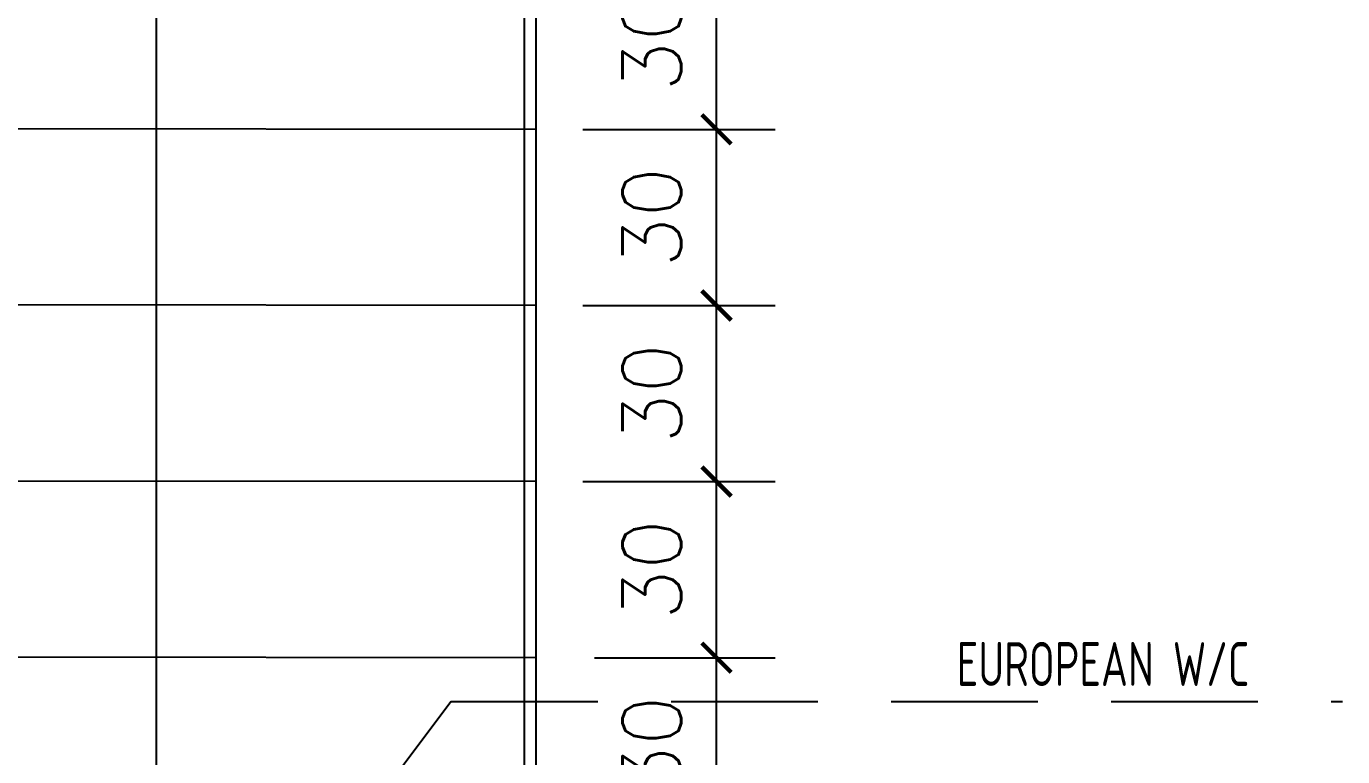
# Model space of a CAD drawing. Header units: centimetres. Extents: x -1797 to 2001, y -8788 to 1856.
# Drawn here: x -810 to -585.7, y -645.2 to -520.8 of the extents above; entities that cross this region are included whole.
import ezdxf

# ---------------------------------------------------------------- set-up
doc = ezdxf.new("R2010")
doc.units = ezdxf.units.CM
doc.header["$LTSCALE"] = 100
doc.header["$MEASUREMENT"] = 0
doc.header["$PDMODE"] = 35
doc.linetypes.add('HIDDEN', pattern=[0.375, 0.25, -0.125])
for name, color, linetype in [('DIM', 1, 'Continuous'), ('HIDDEN -03', 8, 'HIDDEN'), ('ID_Flooring_02', 127, 'Continuous'), ('Text-1', 3, 'Continuous'), ('WALL-01', 7, 'Continuous'), ('WALL-04', 1, 'Continuous')]:
    doc.layers.add(name, color=color, linetype=linetype)
doc.styles.add('HB25Small', font='ARCHSTYL.SHX', dxfattribs={"width": 0.8, "height": 2.5})
doc.styles.add('ISO', font='isocp2.shx', dxfattribs={"width": 0.8})
doc.styles.add('ROMANS', font='romans')
doc.dimstyles.new('AS-17-100', dxfattribs={"dimtxt": 10, "dimasz": 5, "dimexe": 10, "dimexo": 10, "dimgap": 6, "dimtad": 1, "dimtoh": 1, "dimdec": 0, "dimdsep": 46, "dimtxsty": 'ROMANS', "dimblk1": 'ARCHTICK', "dimblk2": 'ARCHTICK', "dimsah": 1, "dimcen": 25, "dimdle": 10, "dimclrd": 1, "dimclre": 1, "dimclrt": 2, "dimadec": 0, "dimazin": 0, "dimtfac": 1, "dimtdec": 0, "dimtofl": 0, "dimtmove": 2, "dimatfit": 3, "dimldrblk": 'ARCHTICK', "dimfxl": 1, "dimtolj": 1, "dimtzin": 0, "dimarcsym": 0})
doc.dimstyles.new('DIM DET', dxfattribs={"dimtxt": 0.05, "dimasz": 0.025, "dimexe": 0.025, "dimexo": 0.025, "dimgap": 0.025, "dimtad": 1, "dimzin": 0, "dimdsep": 46, "dimtxsty": 'ISO', "dimblk": 'ARCHTICK', "dimcen": 0.1, "dimdle": 0.025, "dimclrd": 15, "dimclre": 15, "dimclrt": 2, "dimadec": 0, "dimazin": 0, "dimtfac": 1, "dimtmove": 2, "dimatfit": 0, "dimldrblk": 'ARCHTICK', "dimfxl": 0.17, "dimtzin": 1, "dimarcsym": 0})

# ---------------------------------------------------------------- blocks, each defined once
blk = doc.blocks.new('_ARCHTICK')
at = {"color": 0, "linetype": 'ByBlock', "const_width": 0.15}
blk.add_lwpolyline([(-0.5, -0.5), (0.5, 0.5)], dxfattribs=at)
blk = doc.blocks.new('*D517')
at = {"layer": 'Defpoints', "color": 0, "transparency": 16777216}
for p in [(-723.15, -628.35), (-692.37, -628.35), (-725.15, -658.35)]:
    blk.add_point(p, dxfattribs=at)
at = {"layer": 'DIM', "color": 1, "lineweight": -2, "transparency": 16777216}
for p, q in [((-692.37, -668.35), (-692.37, -618.35)), ((-713.15, -628.35), (-682.37, -628.35)), ((-715.15, -658.35), (-682.37, -658.35))]:
    blk.add_line(p, q, dxfattribs=at)
at = {"layer": 'DIM', "color": 1, "lineweight": -2, "transparency": 16777216, "xscale": 5, "yscale": 5, "zscale": 5}
for p, rotation in [((-692.37, -628.35), 90), ((-692.37, -658.35), 270)]:
    blk.add_blockref('_ARCHTICK', p, dxfattribs=dict(at, rotation=rotation))
at = {"layer": 'DIM', "color": 2, "transparency": 16777216, "insert": (-703.37, -643.35), "char_height": 10, "attachment_point": 5, "rotation": 90, "style": 'ROMANS'}
blk.add_mtext('\\A1;30', dxfattribs=at)
blk = doc.blocks.new('*D518')
at = {"layer": 'Defpoints', "color": 0, "transparency": 16777216}
for p in [(-725.15, -598.35), (-692.37, -598.35), (-723.15, -628.35)]:
    blk.add_point(p, dxfattribs=at)
at = {"layer": 'DIM', "color": 1, "lineweight": -2, "transparency": 16777216}
for p, q in [((-692.37, -638.35), (-692.37, -588.35)), ((-715.15, -598.35), (-682.37, -598.35)), ((-713.15, -628.35), (-682.37, -628.35))]:
    blk.add_line(p, q, dxfattribs=at)
at = {"layer": 'DIM', "color": 1, "lineweight": -2, "transparency": 16777216, "xscale": 5, "yscale": 5, "zscale": 5}
for p, rotation in [((-692.37, -598.35), 90), ((-692.37, -628.35), 270)]:
    blk.add_blockref('_ARCHTICK', p, dxfattribs=dict(at, rotation=rotation))
at = {"layer": 'DIM', "color": 2, "transparency": 16777216, "insert": (-703.37, -613.35), "char_height": 10, "attachment_point": 5, "rotation": 90, "style": 'ROMANS'}
blk.add_mtext('\\A1;30', dxfattribs=at)
blk = doc.blocks.new('*D519')
at = {"layer": 'Defpoints', "color": 0, "transparency": 16777216}
for p in [(-725.15, -568.35), (-692.37, -568.35), (-725.15, -598.35)]:
    blk.add_point(p, dxfattribs=at)
at = {"layer": 'DIM', "color": 1, "lineweight": -2, "transparency": 16777216}
for p, q in [((-692.37, -608.35), (-692.37, -558.35)), ((-715.15, -568.35), (-682.37, -568.35)), ((-715.15, -598.35), (-682.37, -598.35))]:
    blk.add_line(p, q, dxfattribs=at)
at = {"layer": 'DIM', "color": 1, "lineweight": -2, "transparency": 16777216, "xscale": 5, "yscale": 5, "zscale": 5}
for p, rotation in [((-692.37, -568.35), 90), ((-692.37, -598.35), 270)]:
    blk.add_blockref('_ARCHTICK', p, dxfattribs=dict(at, rotation=rotation))
at = {"layer": 'DIM', "color": 2, "transparency": 16777216, "insert": (-703.37, -583.35), "char_height": 10, "attachment_point": 5, "rotation": 90, "style": 'ROMANS'}
blk.add_mtext('\\A1;30', dxfattribs=at)
blk = doc.blocks.new('*D520')
at = {"layer": 'Defpoints', "color": 0, "transparency": 16777216}
for p in [(-725.15, -538.35), (-692.37, -538.35), (-725.15, -568.35)]:
    blk.add_point(p, dxfattribs=at)
at = {"layer": 'DIM', "color": 1, "lineweight": -2, "transparency": 16777216}
for p, q in [((-692.37, -578.35), (-692.37, -528.35)), ((-715.15, -538.35), (-682.37, -538.35)), ((-715.15, -568.35), (-682.37, -568.35))]:
    blk.add_line(p, q, dxfattribs=at)
at = {"layer": 'DIM', "color": 1, "lineweight": -2, "transparency": 16777216, "xscale": 5, "yscale": 5, "zscale": 5}
for p, rotation in [((-692.37, -538.35), 90), ((-692.37, -568.35), 270)]:
    blk.add_blockref('_ARCHTICK', p, dxfattribs=dict(at, rotation=rotation))
at = {"layer": 'DIM', "color": 2, "transparency": 16777216, "insert": (-703.37, -553.35), "char_height": 10, "attachment_point": 5, "rotation": 90, "style": 'ROMANS'}
blk.add_mtext('\\A1;30', dxfattribs=at)
blk = doc.blocks.new('*D521')
at = {"layer": 'Defpoints', "color": 0, "transparency": 16777216}
for p in [(-725.15, -508.35), (-692.37, -508.35), (-725.15, -538.35)]:
    blk.add_point(p, dxfattribs=at)
at = {"layer": 'DIM', "color": 1, "lineweight": -2, "transparency": 16777216}
for p, q in [((-692.37, -548.35), (-692.37, -498.35)), ((-715.15, -508.35), (-682.37, -508.35)), ((-715.15, -538.35), (-682.37, -538.35))]:
    blk.add_line(p, q, dxfattribs=at)
at = {"layer": 'DIM', "color": 1, "lineweight": -2, "transparency": 16777216, "xscale": 5, "yscale": 5, "zscale": 5}
for p, rotation in [((-692.37, -508.35), 90), ((-692.37, -538.35), 270)]:
    blk.add_blockref('_ARCHTICK', p, dxfattribs=dict(at, rotation=rotation))
at = {"layer": 'DIM', "color": 2, "transparency": 16777216, "insert": (-703.37, -523.35), "char_height": 10, "attachment_point": 5, "rotation": 90, "style": 'ROMANS'}
blk.add_mtext('\\A1;30', dxfattribs=at)

msp = doc.modelspace()

# ---------------------------------------------------------------- linework, layer by layer
at = {"layer": 'HIDDEN -03'}
msp.add_line((-737.62, -635.78), (-773.67, -683.87), dxfattribs=at)
at = {"layer": 'ID_Flooring_02'}
for p, q in [((-787.86, -438.35, 0), (-787.86, -748.35, 0)), ((-723.15, -538.35), (-829.03, -538.24)), ((-723.15, -568.35), (-829.03, -568.24)), ((-723.15, -598.35), (-829.03, -598.24)), ((-723.15, -628.35), (-829.03, -628.24))]:
    msp.add_line(p, q, dxfattribs=at)
at = {"layer": 'WALL-01'}
msp.add_line((-723.15, -388.35), (-723.15, -748.35), dxfattribs=at)
at = {"layer": 'WALL-04'}
msp.add_line((-725.15, -438.35), (-725.15, -748.35), dxfattribs=at)

# ---------------------------------------------------------------- texts
at = {"layer": 'Text-1', "color": 3, "style": 'HB25Small', "width": 0.8}
msp.add_text('EUROPEAN W/C', height=7.5, dxfattribs=at).set_placement((-651.43, -633.17))

# ---------------------------------------------------------------- dimensions: what is measured, and where the dimension line sits
at = {"layer": 'DIM'}
for base, p1, p2, picture, middle in [((-692.37, -508.35), (-725.15, -538.35), (-725.15, -508.35), '*D521', (-703.37, -523.35)), ((-692.37, -538.35), (-725.15, -568.35), (-725.15, -538.35), '*D520', (-703.37, -553.35)), ((-692.37, -568.35), (-725.15, -598.35), (-725.15, -568.35), '*D519', (-703.37, -583.35)), ((-692.37, -598.35), (-723.15, -628.35), (-725.15, -598.35), '*D518', (-703.37, -613.35)), ((-692.37, -628.35), (-725.15, -658.35), (-723.15, -628.35), '*D517', (-703.37, -643.35))]:
    dim = msp.add_linear_dim(base=base, p1=p1, p2=p2, angle=90, dimstyle='AS-17-100', dxfattribs=at)
    dim.commit()
    dim.dimension.update_dxf_attribs({"geometry": picture, "text_midpoint": middle})

# ---------------------------------------------------------------- leaders
at = {"layer": 'HIDDEN -03'}
msp.add_leader([(-737.62, -635.78), (-585.67, -635.78)], dimstyle='DIM DET', override={"dimasz": 0.04, "dimtad": 0, "dimclrd": 251, "dimldrblk": 'Dot', "dimfxl": 0.1}, dxfattribs=at)

doc.saveas('drawing.dxf')
